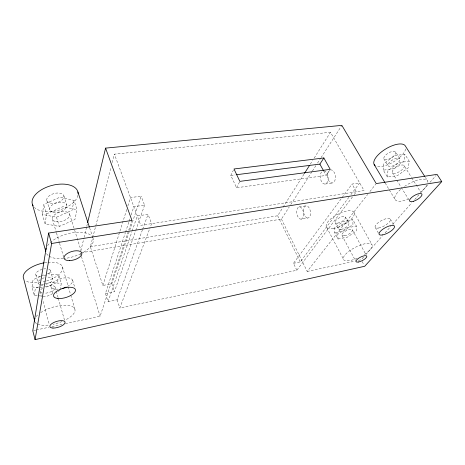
<?xml version="1.0" encoding="UTF-8"?>
<svg xmlns="http://www.w3.org/2000/svg" width="465" height="465" viewBox="0 0 465 465"><rect width="100%" height="100%" fill="white"/><g stroke="black" fill="none" stroke-linecap="round" stroke-linejoin="round"><path stroke-width="0.35" stroke-dasharray="2.33 1.74" d="M383.282 170.184L383.718 163.703L394.616 155.636L404.864 154.316L409.223 161.216L408.317 167.784L397.529 175.572L387.426 177.055L383.282 170.184L393.355 168.778L404.044 160.971L404.864 154.316M387.426 177.055L387.944 170.655L398.947 162.605L409.223 161.216M52.876 293.613L46.535 296.42L34.271 295.438L32.021 286.957L33.05 279.721L45.436 274.234M42.361 214.412L43.797 204.356L59.968 197.201L74.034 200.398L77.016 209.698L74.929 219.521L59.293 226.443L45.093 223.828L42.361 214.412L56.503 217.202L72.023 210.331L74.034 200.398M34.271 295.438L35.346 288.3L38.63 286.847M45.093 223.828L46.599 213.883L43.797 204.356M47.459 273.734L58.921 275.03L57.468 282.22L45.57 287.498M59.997 289.811L61.351 283.429L58.921 275.03M80.846 250.833L83.892 238.173M84.066 237.47L86.6 226.914M86.775 226.211L87.281 224.101M127.875 205.902L130.491 197.596L141.139 196.172L111.809 283.726L102.846 285.469L90.355 246.717L111.112 166.784M112.205 162.576L114.39 154.165L330.493 132.287L364.066 190.574L140.767 225.327L114.39 154.165M102.846 285.469L126.788 209.36M142.4 229.943L117.11 299.803L108.066 301.675L105.439 293.52L125.288 232.884M125.515 232.192L128.898 221.857M129.125 221.166L130.252 217.719M131.153 214.964L133.862 206.698L144.569 205.181L141.139 196.172M65.379 323.698L100.097 316.2L128.514 230.803M128.747 230.111L131.955 220.468M108.066 301.675L131.909 231.715M132.141 231.029L137.285 215.934L148.05 214.342L151.59 223.642L150.317 227.019M105.439 293.52L114.442 291.712L135.553 231.076M135.792 230.396L144.569 205.181M142.65 229.262L148.05 214.342M352.458 196.962L296.827 270.252L119.819 308.004L150.061 227.693M329.464 170.463L326.105 175.433L236.546 187.761L230.809 175.445L233.36 170.271M236.546 187.761L239.516 182.013M90.355 246.717L277.651 215.766L282.703 207.785M283.092 207.175L304.075 174.026M310.289 164.203L312.62 160.524M314.177 158.065L330.493 132.287M81.195 255.698L80.34 252.943L281.412 219.067L289.265 206.902M290.834 204.466L312.032 171.614M312.422 171.004L315.956 165.528M317.525 163.099L320.664 158.228M321.059 157.623L341.862 125.376M296.827 270.252L293.467 263.318L341.699 198.067M342.13 197.486L352.034 184.082L359.678 182.948L349.703 196.207M293.467 263.318L300.268 261.911L349.267 196.782M354.214 194.649L356.399 191.766L352.034 184.082M281.412 219.067L307.179 271.444L367.693 194.411M369.931 191.557L375.761 184.14M363.566 257.104L361.195 259.772L357.69 260.528M365.943 254.431L382.184 236.15M385.055 232.919L390.798 226.449M392.716 224.293L411.862 202.734M414.739 199.502L419.046 194.649M420.959 192.498L427.62 185M429.98 182.344L436.112 175.439M46.599 213.883L62.897 206.669L77.016 209.698M41.257 285.684L49.133 282.191L61.351 283.429M57.945 291.363L59.846 290.52M33.497 330.592L35.625 330.133M36.334 329.976L49.087 327.221M51.917 326.61L61.839 324.465M307.179 271.444L354.882 261.138M338.026 239.016L347.326 237.208L356.434 230.838L356.388 226.089L352.842 219.672L343.414 221.363L334.236 227.937L334.637 232.628L338.026 239.016L337.677 234.395L346.931 227.844L356.388 226.089M334.637 232.628L343.914 230.884L352.947 224.496L352.842 219.672M301.157 219.189A6.219 3.412 80.5 0 0 302.587 209.541A6.219 3.412 80.5 0 0 296.746 210.424A6.219 3.412 80.5 0 0 301.157 219.189L308.004 218.015A6.185 3.453 80.5 0 0 309.475 208.413A6.185 3.453 80.5 0 0 303.569 209.308A6.185 3.453 80.5 0 0 308.004 218.015M299.111 206.919L305.97 205.821M325.302 184.03L332.504 182.989M230.809 175.445L235.116 174.898M32.021 286.957L42.809 287.951M425.365 177.421L427.695 181.083M395.669 152.078A6.812 2.831 -31 0 1 387.909 159.414A6.812 2.831 -31 0 1 385.764 154.99A6.812 2.831 -31 0 1 395.669 152.078L399.912 158.873A6.853 2.778 -30.8 0 1 392.059 166.179A6.853 2.778 -30.8 0 1 389.961 161.832A6.853 2.778 -30.8 0 1 399.912 158.873M404.207 165.749A6.899 2.72 -30.6 0 1 396.256 173.027A6.899 2.72 -30.6 0 1 394.215 168.76A6.899 2.72 -30.6 0 1 404.207 165.749L411.374 177.223M411.752 177.828L420.802 192.318M383.916 158.954L388.066 165.761M392.268 172.649L396.413 179.444M396.79 180.06L400.935 186.86M401.312 187.476L408.473 199.212M385.189 183.012L395.087 199.549M390.338 219.079L393.384 224.293M375.267 227.519L379.213 234.476M353.859 212.098L371.849 244.416M323.681 171.027L326.105 175.433M345.326 216.963L348.791 223.293M352.29 229.693L365.996 254.739M362.154 261.545L364.072 265.091M335.172 222.764L338.567 229.1M341.996 235.499L355.76 261.191M326.767 227.559L343.821 259.947M277.651 215.766L300.268 261.911M111.809 283.726L114.442 291.712M117.11 299.803L119.819 308.004M89.617 227.792L93.221 238.824M63.874 195.841L66.745 204.995M69.663 214.307L74.435 229.536M74.656 230.227L80.951 250.298M81.41 256.384L100.097 316.2M56.503 217.202L59.293 226.443M72.604 280.186L74.603 286.876M46.849 200.572L49.598 209.825M52.4 219.23L56.288 232.291M56.492 232.982L59.351 242.602M59.561 243.294L63.856 257.726M62.42 266.817L68.128 286.213M68.332 286.911L70.575 294.531M70.779 295.223L74.853 309.08M50.418 270.467L52.766 278.75M55.149 287.149L56.137 290.631M56.335 291.322L58.108 297.583M58.305 298.28L64.618 320.53M50.999 286.882L52.9 293.659M35.875 274.885L38.142 283.249M40.432 291.724L41.74 296.542M43.042 301.355L49.377 324.75M330.319 169.899A6.644 3.97 82.8 0 1 335.428 178.298A6.644 3.97 82.8 0 1 329.214 181.397A6.644 3.97 82.8 0 1 329.36 170.376M324.134 170.829A6.684 3.929 82.7 0 1 328.017 180.403A6.684 3.929 82.7 0 1 321.757 182.018A6.684 3.929 82.7 0 1 322.152 171.341M57.974 289.131A11.311 4.917 -16.5 0 1 52.615 282.854A11.311 4.917 -16.5 0 1 69.622 278.076A11.311 4.917 -16.5 0 1 67.477 286.457M48.813 269.154A7.609 3.435 -15.4 0 1 46.86 274.891M46.302 275.152A7.609 3.435 -15.4 0 1 42.571 276.291M40.699 276.512A7.609 3.435 -15.4 0 1 35.764 273.961A7.609 3.435 -15.4 0 1 41.827 269.45M43.768 268.985A7.609 3.435 -15.4 0 1 45.669 268.776M77.94 195.317A23.581 12.834 -14.8 0 1 58.933 210.133A23.581 12.834 -14.8 0 1 34.433 207.466M48.046 262.272A20.303 9.166 -15.4 0 1 62.647 268.578A20.303 9.166 -15.4 0 1 46.616 280.965M45.378 281.325A20.303 9.166 -15.4 0 1 41.606 282.191M40.891 282.319A20.303 9.166 -15.4 0 1 25.348 280.569M44.803 262.696A20.303 9.166 -15.4 0 1 47.407 262.336M92.808 237.673A24.54 11.805 -16.3 0 1 81.462 253.39M80.875 253.687A24.54 11.805 -16.3 0 1 63.961 258.534M63.304 258.587A24.54 11.805 -16.3 0 1 49.075 256.134M48.11 255.413A24.54 11.805 -16.3 0 1 46.204 252.791M47.616 245.671A24.54 11.805 -16.3 0 1 69.767 233.238A24.54 11.805 -16.3 0 1 91.715 236.092M40.629 312.649A21.012 8.318 -16.7 0 1 70.854 306.022A21.012 8.318 -16.7 0 1 65.158 320.112M62.014 321.542A21.012 8.318 -16.7 0 1 53.132 324.297M48.069 325.105A21.012 8.318 -16.7 0 1 37.078 323.902M36.59 323.628A21.012 8.318 -16.7 0 1 34.898 321.908M36.049 316.677A21.012 8.318 -16.7 0 1 38.124 314.538M48.011 277.128A7.661 3.377 -15.7 0 1 52.702 280.093A7.661 3.377 -15.7 0 1 44.855 284.568M42.972 284.801A7.661 3.377 -15.7 0 1 41.251 284.778M39.81 284.499A7.661 3.377 -15.7 0 1 40.153 279.703M42.28 278.529A7.661 3.377 -15.7 0 1 44.146 277.832M45.227 286.777A7.713 3.313 -16 0 1 55.225 287.98A7.713 3.313 -16 0 1 44.099 293.229M42.106 292.938A7.713 3.313 -16 0 1 42.96 287.899M357.178 258.284A16.089 5.359 -27.2 0 1 344.501 255.547A16.089 5.359 -27.2 0 1 368.199 243.34A16.089 5.359 -27.2 0 1 363.235 255.163M404.55 186.401A18.745 6.801 -30 0 1 427.817 183.036M426.824 185.459A18.745 6.801 -30 0 1 420.412 192.231M408.834 198.968A18.745 6.801 -30 0 1 395.244 199.787A18.745 6.801 -30 0 1 401.289 188.86M405.707 149.015A18.17 7.545 -31 0 1 392.698 162.349A18.17 7.545 -31 0 1 375.691 165.993M378.603 228.024A8.643 3.011 -28.4 0 0 390.507 219.881A8.643 3.011 -28.4 0 0 379.231 221.915A8.643 3.011 -28.4 0 0 378.603 228.024M337.683 223.13A5.871 2.244 -27.7 0 0 345.536 217.515A5.871 2.244 -27.7 0 0 337.491 218.91A5.871 2.244 -27.7 0 0 337.683 223.13M50.261 203.06A8.841 4.807 -14.8 0 0 63.926 197.108A8.841 4.807 -14.8 0 0 51.848 194.289A8.841 4.807 -14.8 0 0 50.261 203.06M53.016 212.255A8.905 4.737 -15.1 0 0 66.791 206.251A8.905 4.737 -15.1 0 0 54.667 203.577A8.905 4.737 -15.1 0 0 53.016 212.255M55.817 221.596A8.98 4.662 -15.5 0 0 69.704 215.539A8.98 4.662 -15.5 0 0 57.532 213.011A8.98 4.662 -15.5 0 0 55.817 221.596M333.248 228.501A15.659 5.987 -27.7 0 0 354.371 213.598A15.659 5.987 -27.7 0 0 333.068 217.103A15.659 5.987 -27.7 0 0 333.248 228.501M341.072 229.437A5.9 2.197 -27.6 0 0 348.994 223.834A5.9 2.197 -27.6 0 0 340.932 225.281A5.9 2.197 -27.6 0 0 341.072 229.437M344.501 235.807A5.935 2.151 -27.5 0 0 352.487 230.222A5.935 2.151 -27.5 0 0 344.408 231.721A5.935 2.151 -27.5 0 0 344.501 235.807"/><path stroke-width="0.7" d="M105.567 148.12L131.955 220.468L48.593 233.064L32.788 330.743L35.067 339.624L364.711 266.271L441.75 181.612L437.053 174.375L376.208 183.57L341.862 125.376L105.567 148.12L87.618 222.694M35.067 339.624L51.621 243.486L48.593 233.064M304.459 173.41L309.51 165.435M236.551 174.712L319.874 164.104L323.867 157.966L330.214 169.359L239.847 181.379L234 168.981L323.867 157.966M51.621 243.486L441.75 181.612M424.586 176.2L405.55 146.301A18.17 7.545 -31 0 0 385.008 149.399A18.17 7.545 -31 0 0 375.086 165.616M374.197 164.633L384.822 182.402M319.874 164.104L323.338 170.399M77.899 191.94L89.39 227.106M32.492 204.559L45.808 251.414M34.718 321.21L23.634 278.605A20.303 9.166 -15.4 0 1 44.152 262.812M66.233 287.056A11.311 4.917 -16.5 0 1 64.228 287.847M63.536 288.068A11.311 4.917 -16.5 0 1 62.13 288.463M33.091 205.792A23.581 12.834 -14.8 0 1 51.853 185.454A23.581 12.834 -14.8 0 1 78.108 193.94M45.907 249.641A24.54 11.805 -16.3 0 1 46.18 248.513M34.573 319.717A21.012 8.318 -16.7 0 1 34.945 318.49M57.898 298.489A11.398 4.813 -16.7 0 0 75.429 290.834A11.398 4.813 -16.7 0 0 60.194 289.364A11.398 4.813 -16.7 0 0 57.898 298.489M52.952 328.052A7.934 3.046 -17 0 0 65.053 322.733A7.934 3.046 -17 0 0 54.376 322.233A7.934 3.046 -17 0 0 52.952 328.052M69.494 260.615A9.271 4.336 -16.6 0 0 81.817 253.07A9.271 4.336 -16.6 0 0 67.454 253.39A9.271 4.336 -16.6 0 0 69.494 260.615M382.544 234.935A8.696 2.935 -28.3 0 0 394.558 226.81A8.696 2.935 -28.3 0 0 383.259 228.931A8.696 2.935 -28.3 0 0 382.544 234.935M413.577 201.269A7.074 2.488 -29.8 0 0 421.929 194.132A7.074 2.488 -29.8 0 0 411.763 197.34A7.074 2.488 -29.8 0 0 413.577 201.269M358.591 261.998A6.068 1.959 -27.1 0 0 366.85 256.477A6.068 1.959 -27.1 0 0 358.695 258.197A6.068 1.959 -27.1 0 0 358.591 261.998"/></g></svg>
